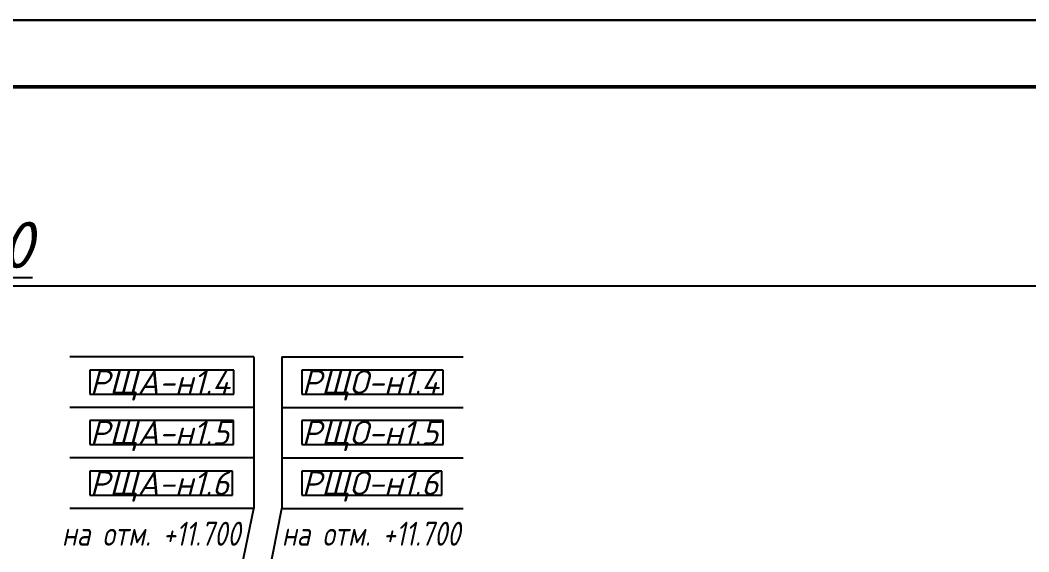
# Model space of a CAD drawing. Header units: millimetres. Extents: x 0 to 1286, y 0 to 420.
# Drawn here: x 449.8 to 525.6, y 380 to 420 of the extents above; entities that cross this region are included whole.
import ezdxf

# ---------------------------------------------------------------- set-up
doc = ezdxf.new("R2010")
doc.units = ezdxf.units.MM
for name, color, linetype in [('Viewport1ForCustomObjects_0', 7, 'Continuous'), ('Рамка', 7, 'Continuous'), ('ЭО_АВАРИЙНОЕ ОСВЕЩЕНИЕ', 7, 'Continuous'), ('ЭО_РАБОЧЕЕ ОСВЕЩЕНИЕ', 7, 'Continuous'), ('ЭС', 7, 'Continuous')]:
    doc.layers.add(name, color=color, linetype=linetype)
doc.styles.add('1.8', font='isocpeui.ttf', dxfattribs={"height": 1.8})
doc.styles.add('3.5', font='isocpeui.ttf', dxfattribs={"height": 3.5})
doc.styles.add('CustomTextStyle118', font='isocpeui.ttf', dxfattribs={"width": 0.987755, "height": 1.8})
doc.styles.add('CustomTextStyle119', font='isocpeui.ttf', dxfattribs={"width": 0.987755, "height": 1.8})
doc.styles.add('CustomTextStyle120', font='isocpeui.ttf', dxfattribs={"width": 0.987755, "height": 1.8})
doc.styles.add('CustomTextStyle121', font='isocpeui.ttf', dxfattribs={"width": 0.987755, "height": 1.8})
doc.styles.add('CustomTextStyle122', font='isocpeui.ttf', dxfattribs={"width": 0.987755, "height": 1.8})
doc.styles.add('CustomTextStyle123', font='isocpeui.ttf', dxfattribs={"width": 0.987755, "height": 1.8})

# ---------------------------------------------------------------- blocks, each defined once
blk = doc.blocks.new('CustomObjectsInViewport1_0')
at = {"layer": 'ЭО_АВАРИЙНОЕ ОСВЕЩЕНИЕ'}
for p, q in [((467.311, 394.703), (453.502, 394.703)), ((467.311, 394.703), (467.311, 383.303)), ((467.311, 390.903), (453.502, 390.903)), ((467.311, 387.103), (453.502, 387.103)), ((446.959, 283.912), (467.311, 383.303)), ((467.311, 383.303), (453.502, 383.303))]:
    blk.add_line(p, q, dxfattribs=at)
at = {"layer": 'ЭО_АВАРИЙНОЕ ОСВЕЩЕНИЕ', "color": 7, "true_color": 0xffffff}
for p, q in [((465.811, 393.703), (455.002, 393.703)), ((455.002, 393.703), (455.002, 391.903)), ((465.811, 391.903), (465.811, 393.703)), ((455.002, 391.903), (465.811, 391.903)), ((455.002, 391.903), (455.002, 391.903)), ((465.8, 389.903), (455.002, 389.903)), ((455.002, 389.903), (455.002, 388.103)), ((465.8, 388.103), (465.8, 389.903)), ((455.002, 388.103), (465.8, 388.103)), ((455.002, 388.103), (455.002, 388.103)), ((465.706, 386.103), (455.002, 386.103)), ((455.002, 386.103), (455.002, 384.303)), ((465.706, 384.303), (465.706, 386.103)), ((455.002, 384.303), (465.706, 384.303)), ((455.002, 384.303), (455.002, 384.303))]:
    blk.add_line(p, q, dxfattribs=at)
at = {"layer": 'ЭО_РАБОЧЕЕ ОСВЕЩЕНИЕ'}
for p, q in [((469.427, 394.703), (483.049, 394.703)), ((469.427, 394.703), (469.427, 383.303)), ((469.427, 390.903), (483.049, 390.903)), ((469.427, 387.103), (483.049, 387.103)), ((449.796, 283.795), (469.427, 383.303)), ((469.427, 383.303), (483.049, 383.303))]:
    blk.add_line(p, q, dxfattribs=at)
at = {"layer": 'ЭО_РАБОЧЕЕ ОСВЕЩЕНИЕ', "color": 7, "true_color": 0xffffff}
for p, q in [((481.549, 393.703), (470.927, 393.703)), ((470.927, 393.703), (470.927, 391.903)), ((481.549, 391.903), (481.549, 393.703)), ((470.927, 391.903), (481.549, 391.903)), ((470.927, 391.903), (470.927, 391.903)), ((481.538, 389.903), (470.927, 389.903)), ((470.927, 389.903), (470.927, 388.103)), ((481.538, 388.103), (481.538, 389.903)), ((470.927, 388.103), (481.538, 388.103)), ((470.927, 388.103), (470.927, 388.103)), ((481.444, 386.103), (470.927, 386.103)), ((470.927, 386.103), (470.927, 384.303)), ((481.444, 384.303), (481.444, 386.103)), ((470.927, 384.303), (481.444, 384.303)), ((470.927, 384.303), (470.927, 384.303))]:
    blk.add_line(p, q, dxfattribs=at)
at = {"layer": 'ЭО_АВАРИЙНОЕ ОСВЕЩЕНИЕ', "width": 0.987755}
for s, style, p in [('РЩА-н1.4', 'CustomTextStyle118', (455.002, 391.903)), ('РЩА-н1.5', 'CustomTextStyle119', (455.002, 388.103)), ('РЩА-н1.6', 'CustomTextStyle120', (455.002, 384.303))]:
    blk.add_text(s, height=1.8, dxfattribs=dict(at, style=style)).set_placement(p)
at = {"layer": 'ЭО_РАБОЧЕЕ ОСВЕЩЕНИЕ', "width": 0.987755}
for s, style, p in [('РЩО-н1.4', 'CustomTextStyle121', (470.927, 391.903)), ('РЩО-н1.5', 'CustomTextStyle122', (470.927, 388.103)), ('РЩО-н1.6', 'CustomTextStyle123', (470.927, 384.303))]:
    blk.add_text(s, height=1.8, dxfattribs=dict(at, style=style)).set_placement(p)

msp = doc.modelspace()

# ---------------------------------------------------------------- linework, layer by layer
at = {"layer": 'Defpoints', "linetype": 'Continuous'}
msp.add_lwpolyline([(35, 56.586), (637.188, 56.586), (637.188, 400), (35, 400)], close=True, dxfattribs=at)
at = {"layer": 'Рамка', "lineweight": 30}
msp.add_lwpolyline([(891, 0), (0, 0), (0, 420), (891, 420)], close=True, dxfattribs=at)
at = {"layer": 'Рамка', "lineweight": 50}
msp.add_lwpolyline([(886, 5), (886, 415), (20, 415), (20, 5)], close=True, dxfattribs=at)

# ---------------------------------------------------------------- block references
at = {"layer": 'Viewport1ForCustomObjects_0'}
msp.add_blockref('CustomObjectsInViewport1_0', (0, 0), dxfattribs=at)

# ---------------------------------------------------------------- texts
at = {"layer": 'ЭО_АВАРИЙНОЕ ОСВЕЩЕНИЕ', "insert": (466.311, 382.303), "char_height": 1.8, "attachment_point": 3, "style": '1.8'}
msp.add_mtext('{\\W0.8;на отм. +11.700}', dxfattribs=at)
at = {"layer": 'ЭО_РАБОЧЕЕ ОСВЕЩЕНИЕ', "insert": (469.427, 382.303), "char_height": 1.8, "attachment_point": 1, "style": '1.8'}
msp.add_mtext('{\\W0.8;на отм. +11.700}', dxfattribs=at)
at = {"layer": 'ЭС', "insert": (344, 400.017), "char_height": 3.5, "attachment_point": 5, "style": '3.5'}
msp.add_mtext('{\\fISOCPEUR|b1|i1|c204|p34;\\LЭлектроосвещение. План прокладки групповой сети на 3-м этаже корпуса №142 на отм. +7.800\\P\\l(М 1:100)}', dxfattribs=at)

doc.saveas('drawing.dxf')
